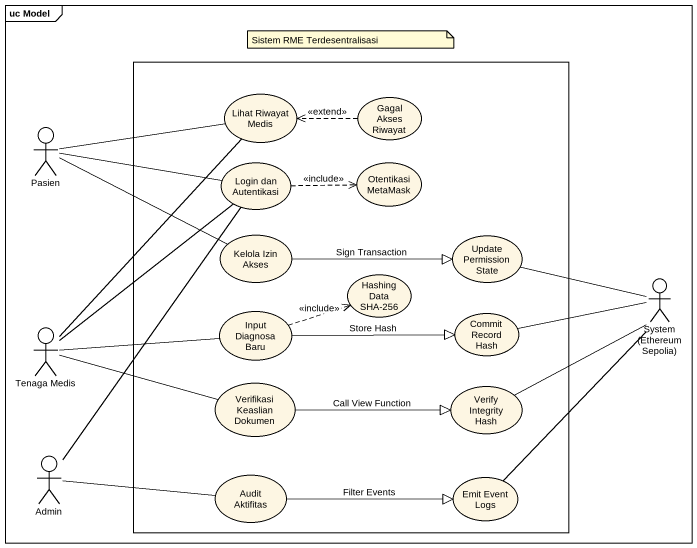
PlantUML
@startuml
mainframe uc Model
rectangle " " as rectangle1 {
  usecase "Lihat Riwayat Medis" as Lihat_Riwayat_Medis
  usecase "Gagal Akses Riwayat" as Gagal_Akses_Riwayat
  usecase "Login dan Autentikasi" as Login_dan_Autentikasi
  usecase "Otentikasi MetaMask" as Otentikasi_MetaMask
  usecase "Kelola Izin Akses" as Kelola_Izin_Akses
  usecase "Update Permission State" as Update_Permission_State
  usecase "Hashing Data SHA-256" as Hashing_Data_SHA_256
  usecase "Input Diagnosa Baru" as Input_Diagnosa_Baru
  usecase "Commit Record Hash" as Commit_Record_Hash
  usecase "Verifikasi Keaslian Dokumen" as Verifikasi_Keaslian_Dokumen
  usecase "Verify Integrity Hash" as Verify_Integrity_Hash
  usecase "Audit Aktifitas" as Audit_Aktifitas
  usecase "Emit Event Logs" as Emit_Event_Logs
}
actor Pasien
actor "System (Ethereum Sepolia)" as System_Ethereum_Sepolia
actor "Tenaga Medis" as Tenaga_Medis
actor Admin
Pasien -right- Lihat_Riwayat_Medis
Pasien -right- Login_dan_Autentikasi
Pasien -right- Kelola_Izin_Akses
Gagal_Akses_Riwayat .left.> Lihat_Riwayat_Medis : <<extend>>
Login_dan_Autentikasi .right.> Otentikasi_MetaMask : <<include>>
Kelola_Izin_Akses -right-|> Update_Permission_State : Sign Transaction
System_Ethereum_Sepolia -left- Update_Permission_State
System_Ethereum_Sepolia -left- Commit_Record_Hash
System_Ethereum_Sepolia -- Emit_Event_Logs
Input_Diagnosa_Baru .right.> Hashing_Data_SHA_256 : <<include>>
Input_Diagnosa_Baru -right-|> Commit_Record_Hash : Store Hash
Tenaga_Medis -up- Lihat_Riwayat_Medis
Tenaga_Medis -up- Login_dan_Autentikasi
Tenaga_Medis -right- Input_Diagnosa_Baru
Tenaga_Medis -right- Verifikasi_Keaslian_Dokumen
Verifikasi_Keaslian_Dokumen -right-|> Verify_Integrity_Hash : Call View Function
Verify_Integrity_Hash -right- System_Ethereum_Sepolia
Admin -up- Login_dan_Autentikasi
Admin -right- Audit_Aktifitas
Audit_Aktifitas -right-|> Emit_Event_Logs : Filter Events
note as N1
  Sistem RME Terdesentralisasi
end note
@enduml
